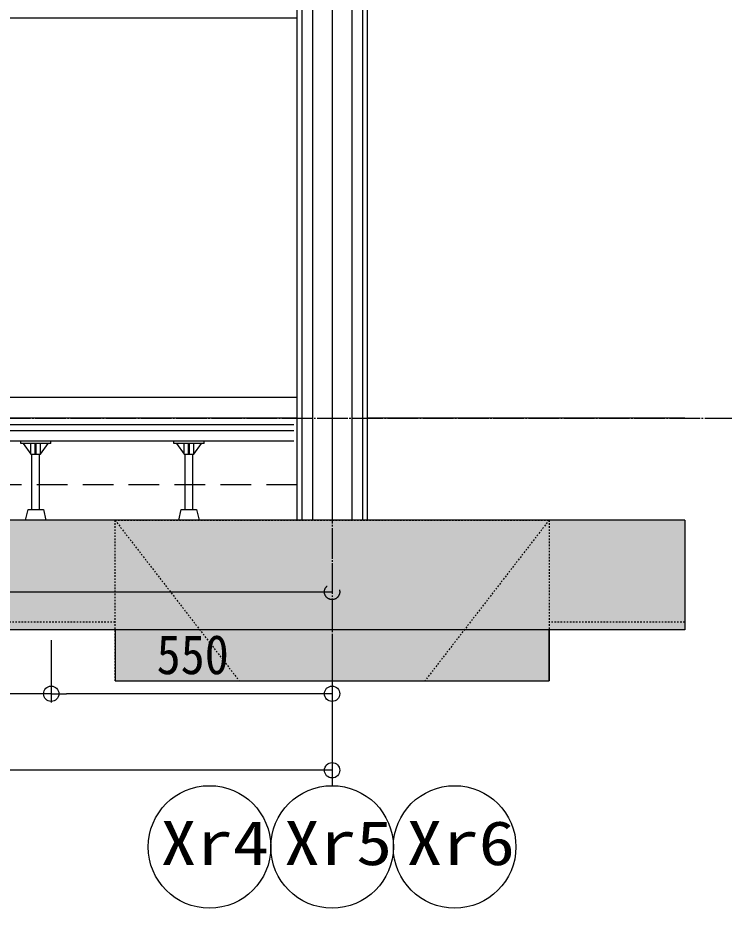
# Model space of a CAD drawing. Units: millimetres at full size, sheet at 1:30. Extents: x -17796 to 21385, y -23279 to 7734.
# Drawn here: x -4210 to -2827, y -3824 to -2080 of the extents above; entities that cross this region are included whole.
import ezdxf
from ezdxf.enums import TextEntityAlignment as Align

# ---------------------------------------------------------------- set-up
doc = ezdxf.new("R2010")
doc.units = ezdxf.units.MM
doc.header["$LTSCALE"] = 30
doc.header["$PDMODE"] = 32
doc.header["$PDSIZE"] = 30
for name, pattern in [('DASHED2', [3, 2, -1]), ('USER7', [0.2, 0.1, -0.1]), ('USER9', [2.3, 2, -0.1, 0.1, -0.1])]:
    doc.linetypes.add(name, pattern=pattern)
for name, color, linetype, lineweight in [('0-A_RC壁', 21, 'Continuous', 18), ('0-C_0_4P', 4, 'Continuous', 18), ('0-D_破線', 30, 'Continuous', 18), ('0-E_遮音材', 254, 'Continuous', 18), ('1-0_掃き出しﾏｰｸ', 253, 'USER7', 18), ('1-8_CH表記', 2, 'Continuous', 18), ('1-B_仕上線(間仕切壁', 4, 'USER7', 18), ('1-F_衛生陶器・住設', 2, 'USER9', 18), ('2-A_', 6, 'Continuous', 18), ('3-B_仕上線（タイル・', 7, 'Continuous', 18), ('3-E_色塗', 6, 'Continuous', 18), ('7-C_B2', 1, 'Continuous', 18), ('E-8_緑点線', 7, 'DASHED2', 9), ('E-A_---', 4, 'DASHED2', 9)]:
    doc.layers.add(name, color=color, linetype=linetype, lineweight=lineweight)
doc.styles.add('ＭＳ ゴシック', font='')
doc.styles.get('ＭＳ ゴシック').set_extended_font_data('MS Gothic')

msp = doc.modelspace()

# ---------------------------------------------------------------- linework, layer by layer
at = {"layer": '0-A_RC壁'}
msp.add_line((-3595.12, -1003.6), (-3595.12, -3063.6), dxfattribs=at)
msp.add_line((-3595.12, -1003.6), (-3595.12, -3063.6), dxfattribs=at)
at = {"layer": '0-C_0_4P'}
for p, q in [((-3664.12, -1003.6), (-3664.12, -3063.6)), ((-3664.12, -1003.6), (-3664.12, -3063.6)), ((-3654.62, -1003.6), (-3654.62, -3063.6)), ((-3654.62, -1003.6), (-3654.62, -3063.6)), ((-3535.62, -1003.6), (-3535.62, -3063.6)), ((-3535.62, -1003.6), (-3535.62, -3063.6)), ((-3526.12, -1003.6), (-3526.12, -3063.6)), ((-3526.12, -1003.6), (-3526.12, -3063.6)), ((-3664.12, -2823.6), (-6229.12, -2823.6)), ((-3664.12, -2863.6), (-6241.62, -2863.6)), ((-2904.52, -2863.6), (-3526.12, -2863.6))]:
    msp.add_line(p, q, dxfattribs=at)
at = {"layer": '0-D_破線'}
for p, q in [((-3633.62, -1003.6), (-3633.62, -3063.6)), ((-3633.62, -1003.6), (-3633.62, -3063.6)), ((-3556.62, -1003.6), (-3556.62, -3063.6)), ((-3556.62, -1003.6), (-3556.62, -3063.6))]:
    msp.add_line(p, q, dxfattribs=at)
at = {"layer": '0-E_遮音材'}
msp.add_line((-2904.52, -3063.6), (-2904.52, -3278.6), dxfattribs=at)
msp.add_lwpolyline([(-3170.12, -3278.6), (-4020.12, -3278.6), (-4020.12, -3378.6), (-3170.12, -3378.6)], close=True, dxfattribs=at)
for points in [[(-2904.52, -3063.6), (-2904.52, -3278.6), (-6663.36, -3063.6), (-6663.36, -3278.6)], [(-3170.12, -3278.6), (-3170.12, -3378.6), (-4020.12, -3278.6), (-4020.12, -3378.6)]]:
    msp.add_solid(points, dxfattribs=at)
at = {"layer": '1-0_掃き出しﾏｰｸ', "color": 7, "linetype": 'Continuous'}
for p, q in [((-2904.52, -3063.6), (-6663.36, -3063.6)), ((-4020.12, -3278.6), (-6663.36, -3278.6)), ((-4020.12, -3278.6), (-4020.12, -3378.6)), ((-2904.52, -3278.6), (-3170.12, -3278.6)), ((-3170.12, -3278.6), (-3170.12, -3378.6))]:
    msp.add_line(p, q, dxfattribs=at)
at = {"layer": '1-8_CH表記'}
for centre in [(-3835.12, -3703.7), (-3595.12, -3703.7), (-3355.12, -3703.7)]:
    msp.add_circle(centre, 120, dxfattribs=at)
at = {"layer": '1-B_仕上線(間仕切壁'}
for p, q in [((-4020.12, -3063.6), (-3776.71, -3378.6)), ((-3170.12, -3063.6), (-3413.53, -3378.6)), ((-4020.12, -3263.6), (-6663.36, -3263.6)), ((-2904.52, -3263.6), (-3170.12, -3263.6))]:
    msp.add_line(p, q, dxfattribs=at)
msp.add_lwpolyline([(-4020.12, -3378.6), (-4020.12, -3063.6), (-3170.12, -3063.6), (-3170.12, -3378.6)], dxfattribs=at)
at = {"layer": '1-F_衛生陶器・住設'}
for p, q in [((-3595.12, 439.95), (-3595.12, -3583.7)), ((-7005.42, -2863.6), (1844.09, -2863.6))]:
    msp.add_line(p, q, dxfattribs=at)
at = {"layer": '2-A_'}
for p, q in [((-3670.12, -2908.6), (-6241.62, -2908.6)), ((-4204.82, -2913.6), (-4204.82, -2908.6)), ((-3904.82, -2913.6), (-3904.82, -2908.6)), ((-4145.82, -2913.6), (-4204.82, -2913.6)), ((-4184.82, -2934.6), (-4184.82, -2913.6)), ((-4176.32, -2934.6), (-4176.32, -2913.6)), ((-4174.32, -2934.6), (-4174.32, -2913.6)), ((-4165.82, -2934.6), (-4165.82, -2913.6)), ((-3845.82, -2913.6), (-3904.82, -2913.6)), ((-3884.82, -2934.6), (-3884.82, -2913.6)), ((-3876.32, -2934.6), (-3876.32, -2913.6)), ((-3874.32, -2934.6), (-3874.32, -2913.6)), ((-3865.82, -2934.6), (-3865.82, -2913.6)), ((-4182.82, -3042.6), (-4182.82, -2934.6)), ((-4167.82, -3042.6), (-4167.82, -2934.6)), ((-3882.82, -3042.6), (-3882.82, -2934.6)), ((-3867.82, -3042.6), (-3867.82, -2934.6))]:
    msp.add_line(p, q, dxfattribs=at)
for points in [[(-4145.82, -2913.6), (-4145.82, -2908.6), (-4204.82, -2908.6)], [(-3845.82, -2913.6), (-3845.82, -2908.6), (-3904.82, -2908.6)]]:
    msp.add_lwpolyline(points, dxfattribs=at)
for points in [[(-4150.82, -2913.6), (-4199.82, -2913.6), (-4184.82, -2934.6), (-4165.82, -2934.6)], [(-3850.82, -2913.6), (-3899.82, -2913.6), (-3884.82, -2934.6), (-3865.82, -2934.6)], [(-4155.32, -3063.6), (-4195.32, -3063.6), (-4190.32, -3042.6), (-4160.32, -3042.6)], [(-3855.32, -3063.6), (-3895.32, -3063.6), (-3890.32, -3042.6), (-3860.32, -3042.6)]]:
    msp.add_lwpolyline(points, close=True, dxfattribs=at)
at = {"layer": '3-B_仕上線（タイル・', "color": 6}
for p, q in [((-4145.12, -3298.6), (-4145.12, -3421.1)), ((-4145.12, -3298.6), (-4145.12, -3421.1)), ((-3595.12, -3298.6), (-3595.12, -3421.1)), ((-3595.12, -3298.6), (-3595.12, -3571.1)), ((-4175.12, -3403.6), (-5525.12, -3403.6)), ((-3625.12, -3403.6), (-4115.12, -3403.6)), ((-3625.12, -3553.6), (-6235.12, -3553.6))]:
    msp.add_line(p, q, dxfattribs=at)
at = {"layer": '3-B_仕上線（タイル・'}
for p, q in [((-4145.12, -3403.6), (-4175.12, -3403.6)), ((-4145.12, -3403.6), (-4115.12, -3403.6)), ((-3595.12, -3403.6), (-3625.12, -3403.6)), ((-3595.12, -3553.6), (-3625.12, -3553.6))]:
    msp.add_line(p, q, dxfattribs=at)
for centre in [(-4145.12, -3403.6), (-4145.12, -3403.6), (-3595.12, -3403.6), (-3595.12, -3553.6)]:
    msp.add_circle(centre, 15, dxfattribs=at)
at = {"layer": '3-E_色塗'}
msp.add_line((-3664.12, -2080.6), (-5829.12, -2080.6), dxfattribs=at)
at = {"layer": '7-C_B2'}
for p, q in [((-3670.12, -2876.6), (-6241.62, -2876.6)), ((-3670.12, -2888.6), (-6241.62, -2888.6))]:
    msp.add_line(p, q, dxfattribs=at)
at = {"layer": 'E-8_緑点線'}
msp.add_line((-5433.41, -2993.6), (-3664.12, -2993.6), dxfattribs=at)
at = {"layer": 'E-A_---', "color": 5, "linetype": 'Continuous'}
msp.add_line((-5710.12, -3204.21), (-3595.12, -3204.21), dxfattribs=at)
at = {"layer": 'E-A_---', "color": 5}
msp.add_point((-3595.12, -3204.21), dxfattribs=at)

# ---------------------------------------------------------------- texts
at = {"layer": '1-8_CH表記', "style": 'ＭＳ ゴシック', "width": 1.2}
for s, p in [('Xr4', (-3931.12, -3765.36)), ('Xr5', (-3689.4, -3765.36)), ('Xr6', (-3449.4, -3765.36))]:
    msp.add_text(s, height=86.66, dxfattribs=at).set_placement(p, align=Align.BOTTOM_LEFT)
at = {"layer": '3-B_仕上線（タイル・', "color": 9, "style": 'ＭＳ ゴシック', "width": 0.9}
msp.add_text('550', height=76.98, dxfattribs=at).set_placement((-3938.69, -3388.41), align=Align.BOTTOM_LEFT)

doc.saveas('drawing.dxf')
